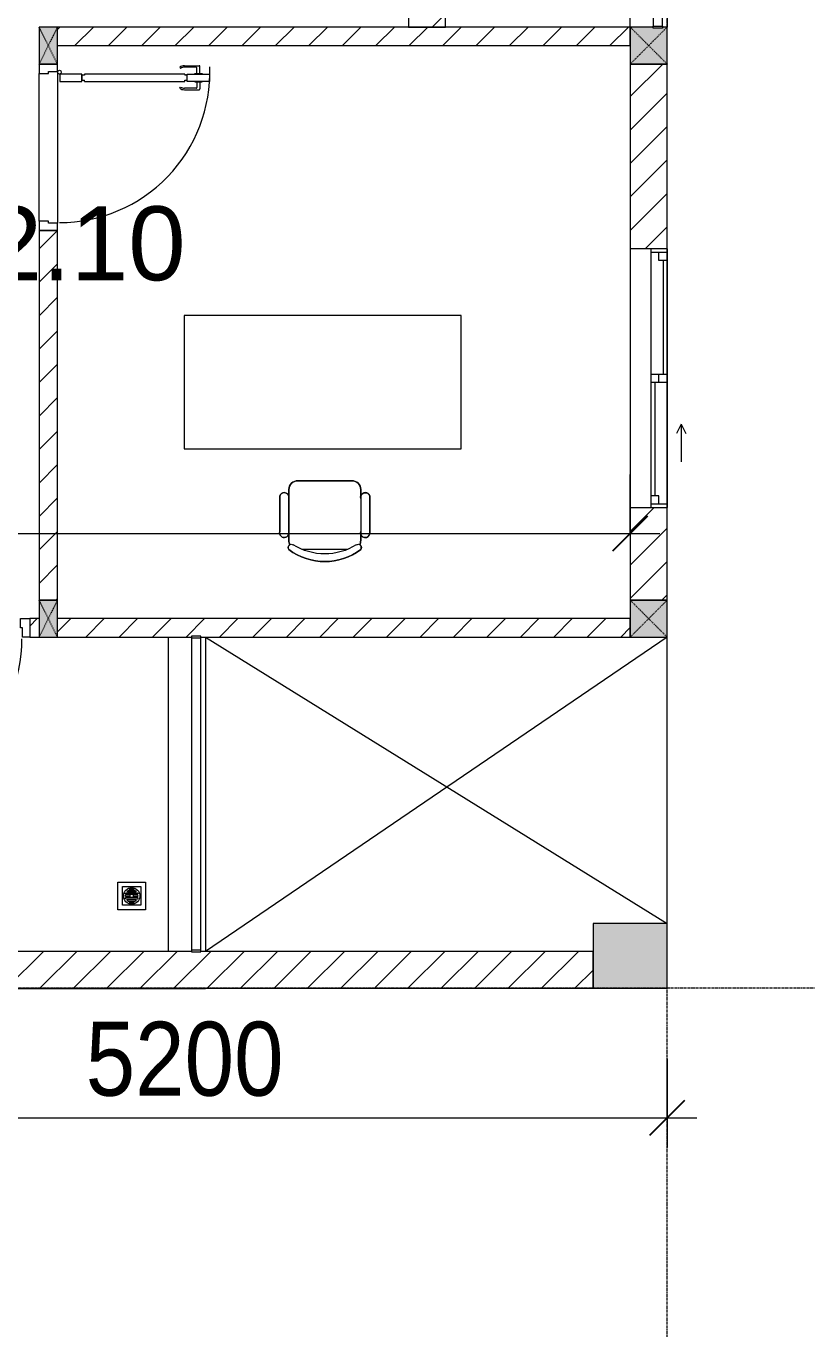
# Model space of a CAD drawing. Header units: millimetres. Extents: x 962 to 239635, y -15958 to 82755.
# Drawn here: x 185533 to 189760, y 15352 to 22442 of the extents above; entities that cross this region are included whole.
import ezdxf

# ---------------------------------------------------------------- set-up
doc = ezdxf.new("R2010")
doc.units = ezdxf.units.MM
doc.linetypes.add('Dash', pattern=[6, 3, -3])
doc.linetypes.add('Grid Line', pattern=[22.225, 12.7, -3.175, 3.175, -3.175])
for name, color, linetype, lineweight in [('0-1', 7, 'Continuous', 5), ('A-ANNO-DIMS', 211, 'Continuous', 9), ('A-ANNO-DIMS-160', 211, 'Continuous', 9), ('A-AREA-IDEN', 2, 'Continuous', 9), ('A-DETL-GENF-1', 9, 'Continuous', 9), ('A-DETL-THIN-1', 151, 'Continuous', 9), ('A-DOOR-1', 254, 'Continuous', 9), ('A-DOOR-2', 9, 'Continuous', 9), ('A-FLOR-1', 250, 'Continuous', 9), ('A-FLOR-2', 9, 'Continuous', 9), ('A-FLOR-HRAL', 11, 'Continuous', 9), ('A-FLOR-HRAL-1', 254, 'Continuous', 9), ('A-FLOR-HRAL-2', 9, 'Continuous', 9), ('A-GLAZ', 151, 'Continuous', 9), ('A-WALL', 113, 'Continuous', 9), ('A-WALL-1', 253, 'Continuous', 18), ('A-WALL-2', 9, 'Continuous', 9), ('A-WALL-3', 113, 'Continuous', 18), ('A-WALL-PATT-1', 10, 'Continuous', 9), ('A-WALL-PATT-2', 111, 'Continuous', 9), ('G-IMPT', 8, 'Continuous', 9), ('I-FURN', 30, 'Continuous', 9), ('I-FURN-1', 254, 'Continuous', 9), ('M-EQPM', 50, 'Continuous', 9), ('S-COLS', 52, 'Continuous', 9), ('S-COLS-1', 52, 'Continuous', 5), ('S-COLS-2', 7, 'Continuous', 18), ('S-COLS-3', 254, 'Continuous', 9), ('S-COLS-4', 253, 'Continuous', 18), ('S-COLS-5', 52, 'Dash', 9), ('S-COLS-6', 52, 'Continuous', 18), ('S-COLS-HDLN', 52, 'Dash', 9), ('S-COLS-HDLN-1', 9, 'Dash', 9), ('S-GRID-1', 1, 'Grid Line', 9)]:
    doc.layers.add(name, color=color, linetype=linetype, lineweight=lineweight)
doc.styles.add('Arial_11', font='arial_0.ttf', dxfattribs={"height": 400})
doc.styles.add('UTM Avo', font='UTM Avo.ttf', dxfattribs={"width": 0.9, "height": 400})
doc.dimstyles.new('1_Dim_chi_tiet_2_5', dxfattribs={"dimscale": 304.8, "dimtxt": 399.720379, "dimasz": 0.629921, "dimexe": 0.524934, "dimexo": 0.0625, "dimgap": 0.052493, "dimtad": 1, "dimdec": 0, "dimrnd": 5, "dimzin": 0, "dimdsep": 46, "dimtxsty": 'UTM Avo', "dimblk1": 'OBLIQUE', "dimblk2": 'OBLIQUE', "dimsah": 1, "dimcen": 0.09, "dimdle": 0.524934, "dimazin": 0, "dimtfac": 1, "dimtdec": 4, "dimtix": 1, "dimtmove": 0, "dimatfit": 3, "dimfxl": 1.049869, "dimfxlon": 1, "dimtvp": 1, "dimtolj": 1, "dimtzin": 0, "dimarcsym": 2})
doc.dimstyles.new('1_Dim_chi_tiet_2_5_1', dxfattribs={"dimscale": 304.8, "dimtxt": 399.720379, "dimasz": 0.629921, "dimexe": 0.524934, "dimexo": 0.0625, "dimgap": 0.052493, "dimtad": 1, "dimdec": 0, "dimrnd": 5, "dimzin": 0, "dimdsep": 46, "dimtxsty": 'UTM Avo', "dimblk1": 'OBLIQUE', "dimblk2": 'OBLIQUE', "dimsah": 1, "dimcen": 0.09, "dimdle": 0.524934, "dimazin": 0, "dimtfac": 1, "dimtdec": 4, "dimtix": 1, "dimtmove": 0, "dimatfit": 3, "dimfxl": 1.049869, "dimfxlon": 1, "dimtvp": 1, "dimtolj": 1, "dimtzin": 0, "dimarcsym": 2})
pattern_1 = [(45, (0, 0), (-90.50967, 90.50967), [])]
pattern_2 = [(45, (61750.9, 0), (-90.50967, 90.50967), [])]

# ---------------------------------------------------------------- blocks, each defined once
blk = doc.blocks.new('NCV_TKTC_KET CAU_rvt-1-TKCS_MB TẦNG 2')
at = {"layer": 'S-COLS-1'}
blk.add_hatch(color=256, dxfattribs=at).paths.add_polyline_path([(127252.6, 17236.9), (127252.6, 17586.9), (126852.6, 17586.9), (126852.6, 17236.9)])
at = {"layer": 'A-FLOR-1'}
blk.add_line((122752.4, 17235.3), (124752.5, 17235.3), dxfattribs=at)
at = {"layer": 'S-COLS-2'}
for p, q in [((127252.6, 17586.9), (126852.6, 17586.9)), ((126852.6, 17586.9), (126852.6, 17236.9)), ((127252.6, 17236.9), (127252.6, 17586.9)), ((126852.6, 17236.9), (127252.6, 17236.9))]:
    blk.add_line(p, q, dxfattribs=at)
blk = doc.blocks.new('DOOR_CW_01 CANH MO-PANEL KINH - DIW_01-900x2200-CỬA GỖ VÂN LAMINATE-553393-TKCS_MB TẦNG 2')
at = {"layer": 'A-DETL-GENF-1'}
for p, q in [((-397, 872), (-357, 872)), ((-397, 752), (-397, 872)), ((-357, 872), (-357, 752)), ((-442, 737), (-442, 816.5)), ((-399, 820.5), (-438, 820.5)), ((-434, 799.5), (-434, 737)), ((-399, 803.5), (-430, 803.5)), ((-399, 831.8), (-397, 831.8)), ((-399, 792.2), (-399, 831.8)), ((-397, 792.2), (-399, 792.2)), ((-397, 792.2), (-397, 831.8)), ((-357, 792.2), (-357, 831.8)), ((-355, 831.8), (-357, 831.8)), ((-357, 792.2), (-355, 792.2)), ((-355, 792.2), (-355, 831.8)), ((-355, 820.5), (-316, 820.5)), ((-355, 803.5), (-324, 803.5)), ((-320, 799.5), (-320, 737)), ((-312, 737), (-312, 816.5)), ((-433.9, 711.2), (-427.3, 715.8)), ((-357, 752), (-397, 752)), ((-397, 738), (-391, 738)), ((-397, 738), (-397, 196)), ((-363, 752), (-391, 752)), ((-391, 752), (-391, 738)), ((-363, 738), (-363, 752)), ((-357, 738), (-363, 738)), ((-357, 196), (-357, 738)), ((-320.1, 711.2), (-326.7, 715.8)), ((-397, 196), (-391, 196)), ((-357, 182), (-397, 182)), ((-397, 182), (-397, 62)), ((-391, 196), (-391, 182)), ((-391, 182), (-363, 182)), ((-357, 196), (-363, 196)), ((-363, 182), (-363, 196)), ((-357, 62), (-357, 182)), ((-397, 62), (-357, 62))]:
    blk.add_line(p, q, dxfattribs=at)
blk.add_circle((-407, 60), 10, dxfattribs=at)
for centre, radius, start, end in [((-407, 60), 814, 360, 92), ((-438, 816.5), 4, 90, 180), ((-430, 799.5), 4, 90, 180), ((-324, 799.5), 4, 360, 90), ((-316, 816.5), 4, 0, 90), ((-397, 737), 45, 180, 215), ((-397, 737), 37, 180, 215), ((-357, 737), 37, 325, 0), ((-357, 737), 45, 325, 0)]:
    blk.add_arc(centre, radius, start, end, dxfattribs=at)
at = {"layer": 'A-DOOR-2'}
for p, q in [((-410, 50), (-450, 50)), ((-450, 50), (-450, -50)), ((-410, 0), (-410, 50)), ((-400, 0), (-410, 0)), ((-407, 50), (-382, 50)), ((-400, -50), (-400, 0)), ((410, 0), (400, 0)), ((400, 0), (400, -50)), ((450, 50), (410, 50)), ((410, 50), (410, 0)), ((450, -50), (450, 50)), ((-450, -50), (-400, -50)), ((400, -50), (450, -50))]:
    blk.add_line(p, q, dxfattribs=at)
blk = doc.blocks.new('BAN LV A - BAN LV A_dwg_ban hoc2-348006-TKCS_MB TẦNG 2')
at = {"layer": 'I-FURN'}
for p, q in [((145.8, 437.4), (-145.8, 437.4)), ((-194.4, 388.8), (-194.4, 113.4)), ((194.4, 113.4), (194.4, 388.8)), ((-243, 354.4), (-243, 162)), ((194.4, 351.4), (194.4, 150.8)), ((243.7, 162), (243.7, 354.4)), ((-120.5, 64.8), (120.5, 64.8))]:
    blk.add_line(p, q, dxfattribs=at)
at = {"layer": 'I-FURN', "flags": 128}
blk.add_lwpolyline([(-737.8, 610.5), (-737.8, 1330.5), (-154.9, 1330.5), (762.2, 1330.5), (762.2, 610.5)], close=True, dxfattribs=at)
at = {"layer": 'I-FURN'}
for centre, radius, start, end in [((-145.8, 388.8), 48.6, 90, 180), ((145.8, 388.8), 48.6, 360, 90), ((-218.7, 347.3), 25.3, 343.7398, 163.7398), ((219.4, 347.3), 25.3, 16.2602, 170.70537), ((-218.7, 154.9), 25.3, 163.7398, 16.2602), ((219.4, 154.9), 25.3, 189.29463, 16.2602), ((-180.2, 75.4), 17.8, 57.97259, 216.69006), ((-145.8, 113.4), 48.6, 180, 207.58444), ((0, 359.3), 318.2, 237.57575, 302.42425), ((180.2, 75.4), 17.8, 323.30994, 122.02741), ((145.8, 113.4), 48.6, 332.41556, 0), ((0, 324), 324, 233.1301, 306.8699)]:
    blk.add_arc(centre, radius, start, end, dxfattribs=at)
blk = doc.blocks.new('BAN LV A - BAN LV A_dwg-348005-TKCS_MB TẦNG 2')
at = {"extrusion": (0, 0, -1), "zscale": -1, "rotation": 180}
blk.add_blockref('BAN LV A - BAN LV A_dwg_ban hoc2-348006-TKCS_MB TẦNG 2', (-729, 1383.7), dxfattribs=at)
blk = doc.blocks.new('BAN LV A - BAN LV A-348231-TKCS_MB TẦNG 2')
at = {"layer": 'I-FURN-1'}
for p, q in [((486, 1221.7), (486, 1029.3)), ((534.6, 1270.3), (534.6, 1235.9)), ((923.4, 1232.9), (923.4, 1270.3)), ((972.7, 1029.3), (972.7, 1221.7)), ((534.6, 1029.3), (534.6, 994.9)), ((923.4, 994.9), (923.4, 1032.3)), ((583.2, 946.3), (874.8, 946.3)), ((1491.2, 773.2), (-8.8, 773.2)), ((-8.8, 773.2), (-8.8, 53.2)), ((1491.2, 53.2), (1491.2, 773.2)), ((-8.8, 53.2), (1491.2, 53.2))]:
    blk.add_line(p, q, dxfattribs=at)
for centre, radius, start, end in [((729, 1059.7), 324, 53.1301, 126.8699), ((548.9, 1308.3), 17.8, 143.30994, 240.59603), ((583.2, 1270.3), 48.6, 152.41556, 180), ((909.2, 1308.3), 17.8, 299.40397, 36.69006), ((874.8, 1270.3), 48.6, 360, 27.58444), ((510.3, 1228.8), 25.3, 16.2602, 196.2602), ((948.4, 1228.8), 25.3, 343.7398, 170.70537), ((510.3, 1036.4), 25.3, 196.2602, 343.7398), ((583.2, 994.9), 48.6, 180, 270), ((874.8, 994.9), 48.6, 270, 360), ((948.4, 1036.4), 25.3, 189.29463, 343.7398)]:
    blk.add_arc(centre, radius, start, end, dxfattribs=at)
blk.add_blockref('BAN LV A - BAN LV A_dwg-348005-TKCS_MB TẦNG 2', (0, 0))
blk = doc.blocks.new('Railing - 50 x 10mm-901205-TKCS_MB TẦNG 2')
at = {"layer": 'A-FLOR-HRAL-2'}
for p, q in [((25, 5), (-25, 5)), ((-25, 5), (-25, -5)), ((25, -5), (25, 5)), ((-25, -5), (25, -5))]:
    blk.add_line(p, q, dxfattribs=at)
blk = doc.blocks.new('Railing - Railing-884738-TKCS_MB TẦNG 2')
at = {"layer": 'A-FLOR-HRAL-2'}
for p, q in [((101769.1, 9871.7), (101769.1, 8182.9)), ((101819.1, 8182.9), (101819.1, 9871.7))]:
    blk.add_line(p, q, dxfattribs=at)
at = {"rotation": 180}
for p in [(101794.1, 9876.7), (101794.1, 8177.9)]:
    blk.add_blockref('Railing - 50 x 10mm-901205-TKCS_MB TẦNG 2', p, dxfattribs=at)
blk = doc.blocks.new('G1_SOF - BO TRU - 100x200-745959-TKCS_MB TẦNG 2')
at = {"layer": 'S-COLS'}
blk.add_hatch(color=256, dxfattribs=at).paths.add_polyline_path([(-50, 100), (-50, -100), (50, -100), (50, 100)])
at = {"layer": 'S-COLS-4'}
for p, q in [((50, 100), (-50, 100)), ((-50, 100), (-50, -100)), ((50, -100), (50, 100)), ((-50, -100), (50, -100))]:
    blk.add_line(p, q, dxfattribs=at)
at = {"layer": 'S-COLS-HDLN-1'}
for p, q in [((50, 100), (-50, -100)), ((-50, 100), (50, -100))]:
    blk.add_line(p, q, dxfattribs=at)
blk = doc.blocks.new('DOOR_CW_01 CANH MO-PANEL KINH - DIG_01-900x2200-CỬA NHÔM KÍNH-901215-TKCS_MB TẦNG 2')
at = {"layer": 'A-DETL-GENF-1'}
for p, q in [((-397, -182), (-397, -62)), ((-397, -62), (-357, -62)), ((-357, -62), (-357, -182)), ((-357, -182), (-397, -182)), ((-397, -196), (-391, -196)), ((-397, -738), (-397, -196)), ((-391, -196), (-391, -182)), ((-391, -182), (-363, -182)), ((-363, -182), (-363, -196)), ((-357, -196), (-363, -196)), ((-357, -196), (-357, -738)), ((-442, -737), (-442, -816.5)), ((-434, -799.5), (-434, -737)), ((-433.9, -711.2), (-427.3, -715.8)), ((-397, -738), (-391, -738)), ((-357, -752), (-397, -752)), ((-397, -752), (-397, -872)), ((-391, -752), (-391, -738)), ((-363, -752), (-391, -752)), ((-357, -738), (-363, -738)), ((-363, -738), (-363, -752)), ((-357, -872), (-357, -752)), ((-320.1, -711.2), (-326.7, -715.8)), ((-320, -799.5), (-320, -737)), ((-312, -737), (-312, -816.5)), ((-399, -820.5), (-438, -820.5)), ((-399, -803.5), (-430, -803.5)), ((-399, -792.2), (-399, -831.8)), ((-397, -792.2), (-399, -792.2)), ((-399, -831.8), (-397, -831.8)), ((-397, -792.2), (-397, -831.8)), ((-357, -792.2), (-357, -831.8)), ((-357, -792.2), (-355, -792.2)), ((-355, -831.8), (-357, -831.8)), ((-355, -792.2), (-355, -831.8)), ((-355, -803.5), (-324, -803.5)), ((-355, -820.5), (-316, -820.5)), ((-397, -872), (-357, -872))]:
    blk.add_line(p, q, dxfattribs=at)
blk.add_circle((-407, -60), 10, dxfattribs=at)
for centre, radius, start, end in [((-407, -60), 814, 268, 0), ((-397, -737), 45, 145, 180), ((-397, -737), 37, 145, 180), ((-357, -737), 37, 0, 35), ((-357, -737), 45, 360, 35), ((-438, -816.5), 4, 180, 270), ((-430, -799.5), 4, 180, 270), ((-324, -799.5), 4, 270, 0), ((-316, -816.5), 4, 270, 0)]:
    blk.add_arc(centre, radius, start, end, dxfattribs=at)
at = {"layer": 'A-DOOR-2'}
for p, q in [((-450, -50), (-450, 50)), ((-450, 50), (-400, 50)), ((-400, 50), (-400, 0)), ((400, 0), (400, 50)), ((400, 50), (450, 50)), ((450, 50), (450, -50)), ((-410, -50), (-450, -50)), ((-410, 0), (-410, -50)), ((-400, 0), (-410, 0)), ((-407, -50), (-382, -50)), ((410, 0), (400, 0)), ((410, -50), (410, 0)), ((450, -50), (410, -50))]:
    blk.add_line(p, q, dxfattribs=at)
blk = doc.blocks.new('NCV_TKTC_TANG 2_rvt-1-TKCS_MB TẦNG 2')
at = {"layer": 'A-WALL-PATT-1'}
h = blk.add_hatch(dxfattribs=at)
h.set_pattern_fill('FP_1', color=256, style=0, pattern_type=2)
h.set_pattern_definition(pattern_1)
h.paths.add_polyline_path([(127052.6, 22336.9), (127052.6, 22436.9), (123952.6, 22436.9), (123952.6, 22336.9), (125433.8, 22336.9)])
h = blk.add_hatch(dxfattribs=at)
h.set_pattern_fill('FP_1', color=256, style=0, pattern_type=2)
h.set_pattern_definition(pattern_1)
h.paths.add_polyline_path([(123952.6, 19337.4), (123952.6, 21336.5), (123852.6, 21336.5), (123852.6, 19337.4)])
h = blk.add_hatch(dxfattribs=at)
h.set_pattern_fill('FP_1', color=256, style=0, pattern_type=2)
h.set_pattern_definition(pattern_1)
h.paths.add_polyline_path([(123852.6, 19136.9), (123852.6, 19236.9), (123802.6, 19236.9), (123802.6, 19136.9), (123821.7, 19136.9)])
h.paths.add_polyline_path([(122902.6, 19136.9), (122902.6, 19236.9), (122852.6, 19236.9), (122852.6, 19136.9)])
h = blk.add_hatch(dxfattribs=at)
h.set_pattern_fill('FP_1', color=256, style=0, pattern_type=2)
h.set_pattern_definition(pattern_1)
h.paths.add_polyline_path([(127052.6, 19136.9), (127052.6, 19236.9), (123952.6, 19236.9), (123952.6, 19136.9), (124677.6, 19136.9), (124677.6, 19142.4), (124727.6, 19142.4), (124727.6, 19136.9), (125433.8, 19136.9)])
at = {"layer": 'A-FLOR-2'}
for p, q in [((123952.6, 22196.5), (123952.6, 21376.5)), ((123852.6, 21386.5), (123852.6, 22186.5))]:
    blk.add_line(p, q, dxfattribs=at)
at = {"layer": 'A-WALL-1'}
for p, q in [((127052.6, 22436.9), (123952.6, 22436.9)), ((127052.6, 22336.9), (127052.6, 22436.9)), ((123952.6, 22336.9), (127052.6, 22336.9)), ((123852.6, 22236.5), (123952.6, 22236.5)), ((123952.6, 21336.5), (123852.6, 21336.5)), ((123852.6, 21336.5), (123852.6, 19337.4)), ((123952.6, 19337.4), (123952.6, 21336.5)), ((123852.6, 19337.4), (123952.6, 19337.4)), ((123852.6, 19236.9), (123802.6, 19236.9)), ((123802.6, 19236.9), (123802.6, 19136.9)), ((127052.6, 19236.9), (123952.6, 19236.9)), ((127052.6, 19136.9), (127052.6, 19236.9)), ((123802.6, 19136.9), (123852.6, 19136.9)), ((123952.6, 19136.9), (124677.6, 19136.9)), ((124727.6, 19136.9), (127052.6, 19136.9))]:
    blk.add_line(p, q, dxfattribs=at)
at = {"layer": 'A-WALL-2'}
for p, q in [((123952.6, 22196.5), (123952.6, 21376.5)), ((123852.6, 21386.5), (123852.6, 22186.5)), ((124552.6, 17436.9), (124552.6, 19136.9)), ((124752.6, 19136.9), (124752.6, 17436.9))]:
    blk.add_line(p, q, dxfattribs=at)
at = {"layer": 'A-DOOR-1', "rotation": 269.9999999999996}
blk.add_blockref('DOOR_CW_01 CANH MO-PANEL KINH - DIW_01-900x2200-CỬA GỖ VÂN LAMINATE-553393-TKCS_MB TẦNG 2', (123902.6, 21786.5), dxfattribs=at)
at = {"layer": 'A-DOOR-1'}
blk.add_blockref('DOOR_CW_01 CANH MO-PANEL KINH - DIG_01-900x2200-CỬA NHÔM KÍNH-901215-TKCS_MB TẦNG 2', (123352.6, 19186.9), dxfattribs=at)
at = {"layer": 'A-FLOR-HRAL-1'}
blk.add_blockref('Railing - Railing-884738-TKCS_MB TẦNG 2', (22908.5, 9260.7), dxfattribs=at)
at = {"layer": 'I-FURN-1', "rotation": 180}
blk.add_blockref('BAN LV A - BAN LV A-348231-TKCS_MB TẦNG 2', (126128.2, 20929.7), dxfattribs=at)
at = {"layer": 'S-COLS-3', "rotation": 180}
for p in [(123902.6, 22336.9), (123902.6, 19236.9)]:
    blk.add_blockref('G1_SOF - BO TRU - 100x200-745959-TKCS_MB TẦNG 2', p, dxfattribs=at)
blk = doc.blocks.new('1_FAMILY RVT - W01-WxH 1400x1400xmm-389822-TKCS_MB TẦNG 2')
at = {"layer": 'A-GLAZ'}
for p, q in [((248.4, 172.39), (299.2, 197.79)), ((248.4, 172.39), (299.2, 146.99)), ((248.4, 172.39), (451.6, 172.39)), ((-700, 96.19), (-700, -103.81)), ((700, 96.19), (-700, 96.19)), ((-700, 96.19), (-636.5, 96.19)), ((-680.95, 96.19), (-680.95, 7.29)), ((-636.5, 96.19), (-22.225, 96.19)), ((-636.5, 96.19), (-636.5, 51.74)), ((-636.5, 73.965), (-22.225, 73.965)), ((-22.225, 7.29), (-22.225, 96.19)), ((-22.225, 96.19), (22.225, 96.19)), ((22.225, 96.19), (680.95, 96.19)), ((22.225, 96.19), (22.225, 7.29)), ((680.95, 96.19), (700, 96.19)), ((680.95, 96.19), (680.95, 7.29)), ((700, -103.81), (700, 96.19)), ((-700, 7.29), (-680.95, 7.29)), ((-636.5, 51.74), (-680.95, 51.74)), ((-680.95, 7.29), (-22.225, 7.29)), ((22.225, 51.74), (-22.225, 51.74)), ((-22.225, 7.29), (22.225, 7.29)), ((22.225, 29.515), (636.5, 29.515)), ((22.225, 7.29), (636.5, 7.29)), ((636.5, 51.74), (636.5, 7.29)), ((680.95, 51.74), (636.5, 51.74)), ((636.5, 7.29), (700, 7.29)), ((-700, -103.81), (700, -103.81))]:
    blk.add_line(p, q, dxfattribs=at)
blk = doc.blocks.new('TKTC_XREF_251221_MB TANG 2-7 - TKTC_XREF_260130_MB TANG 2-5_dwg_THU NUOC - THU NUOC-444531-TKCS_MB TẦNG 1-4746810-TKCS_MB TẦNG 2')
at = {"layer": 'G-IMPT'}
for p, q in [((-23.3, 10.8), (40.9, 10.8)), ((40.9, 4.8), (-23.3, 4.8)), ((-11, 23.3), (28.5, 23.3)), ((28.5, 17.3), (-11, 17.3)), ((-1.1, 35.6), (18.5, 35.6)), ((18.5, 29.6), (-1.1, 29.6)), ((-23.3, -13.6), (40.9, -13.6)), ((40.9, -19.6), (-23.3, -19.6)), ((-11, -26.1), (28.5, -26.1)), ((28.5, -32.1), (-11, -32.1)), ((-1.1, -38.5), (18.5, -38.5)), ((18.5, -44.5), (-1.1, -44.5))]:
    blk.add_line(p, q, dxfattribs=at)
at = {"layer": 'G-IMPT', "flags": 128}
for points in [[(83.7, -79.4), (83.7, 70.6), (-66.3, 70.6), (-66.3, -79.4)], [(58.7, -54.4), (58.7, 45.6), (-41.3, 45.6), (-41.3, -54.4)]]:
    blk.add_lwpolyline(points, close=True, dxfattribs=at)
for points in [[(-23.3, -1.2), (0.7, -1.2), (0.7, -7.2), (-23.3, -7.2)], [(40.9, -7.2), (16.7, -7.2), (16.7, -1.2), (40.9, -1.2)]]:
    blk.add_lwpolyline(points, dxfattribs=at)
at = {"layer": 'G-IMPT'}
for centre, radius, start, end in [((8.7, -4.4), 45, 360, 180), ((8.7, -4.4), 45, 360, 180), ((-23.3, 7.8), 3, 90, 270), ((-11, 20.3), 3, 90, 270), ((-1.1, 32.6), 3, 90, 270), ((18.5, 32.6), 3, 270, 90), ((28.5, 20.3), 3, 270, 90), ((40.9, 7.8), 3, 270, 90), ((8.7, -4.4), 45, 180, 360), ((8.7, -4.4), 45, 180, 360), ((-23.3, -4.2), 3, 90, 270), ((-23.3, -16.6), 3, 90, 270), ((-11, -29.1), 3, 90, 270), ((-1.1, -41.5), 3, 90, 270), ((18.5, -41.5), 3, 270, 90), ((28.5, -29.1), 3, 270, 90), ((40.9, -4.2), 3, 270, 90), ((40.9, -16.6), 3, 270, 90)]:
    blk.add_arc(centre, radius, start, end, dxfattribs=at)
blk = doc.blocks.new('TKTC_XREF_251221_MB TANG 2-7 - TKTC_XREF_251221_MB TANG 2-7-2039446-TKCS_MB TẦNG 2')
at = {"layer": 'M-EQPM'}
blk.add_line((93600, 350), (93600, 1900), dxfattribs=at)
at = {"extrusion": (0, 0, -1), "zscale": -1}
blk.add_blockref('TKTC_XREF_251221_MB TANG 2-7 - TKTC_XREF_260130_MB TANG 2-5_dwg_THU NUOC - THU NUOC-444531-TKCS_MB TẦNG 1-4746810-TKCS_MB TẦNG 2', (-90709.7, 504.4), dxfattribs=at)
blk = doc.blocks.new('Railing - 50 x 10mm-1251311-TKCS_MB TẦNG 2')
at = {"layer": 'A-FLOR-HRAL'}
for p, q in [((25, 5), (-25, 5)), ((-25, 5), (-25, -5)), ((25, -5), (25, 5)), ((-25, -5), (25, -5))]:
    blk.add_line(p, q, dxfattribs=at)
blk = doc.blocks.new('Railing - Railing-3231502-TKCS_MB TẦNG 2')
at = {"layer": 'A-FLOR-HRAL'}
for p, q in [((127177.6, 25356.9), (127177.6, 22442.4)), ((127227.6, 22442.4), (127227.6, 25356.9))]:
    blk.add_line(p, q, dxfattribs=at)
at = {"extrusion": (0, 0, -1), "zscale": -1}
for p in [(-127202.6, 25361.9), (-127202.6, 22437.4)]:
    blk.add_blockref('Railing - 50 x 10mm-1251311-TKCS_MB TẦNG 2', p, dxfattribs=at)
blk = doc.blocks.new('G1_SOF - BO TRU - 200x200-3052401-TKCS_MB TẦNG 2')
at = {"layer": 'S-COLS-HDLN'}
for p, q in [((-100, -100), (100, 100)), ((100, -100), (-100, 100))]:
    blk.add_line(p, q, dxfattribs=at)
blk = doc.blocks.new('DIMBLOCK55-TKCS_MB TẦNG 2')
at = {"layer": 'A-ANNO-DIMS-160'}
for p, q in [((183803.5, 16856.3), (183803.5, 16376.3)), ((183803.5, 16536.3), (183803.5, 16856.3)), ((189003.5, 16856.3), (189003.5, 16376.3)), ((189003.5, 16536.3), (189003.5, 16856.3)), ((183803.5, 16536.3), (189163.5, 16536.3))]:
    blk.add_line(p, q, dxfattribs=at)
at = {"layer": 'A-ANNO-DIMS-160', "lineweight": 25}
for p, q in [((183803.5, 16536.3), (183899.5, 16632.3)), ((189003.5, 16536.3), (189099.5, 16632.3)), ((183803.5, 16536.3), (183707.5, 16440.3)), ((189003.5, 16536.3), (188907.5, 16440.3))]:
    blk.add_line(p, q, dxfattribs=at)
at = {"layer": 'A-ANNO-DIMS-160', "color": 0, "insert": (185855.7, 17056), "char_height": 400, "width": 1314.636, "attachment_point": 1, "line_spacing_factor": 1.110334, "style": 'UTM Avo'}
blk.add_mtext('5200', dxfattribs=at)
blk = doc.blocks.new('_Oblique')
at = {"color": 0, "linetype": 'ByBlock', "lineweight": -2}
blk.add_line((-0.5, -0.5), (0.5, 0.5), dxfattribs=at)
blk = doc.blocks.new('DIMBLOCK361-TKCS_MB TẦNG 2')
at = {"layer": 'A-ANNO-DIMS-160'}
for p, q in [((180453.5, 20017.2), (180453.5, 19537.2)), ((180453.5, 19697.2), (180453.5, 20017.2)), ((188803.5, 20017.2), (188803.5, 19537.2)), ((188803.5, 19697.2), (188803.5, 20017.2)), ((180293.5, 19697.2), (188963.5, 19697.2))]:
    blk.add_line(p, q, dxfattribs=at)
at = {"layer": 'A-ANNO-DIMS-160', "lineweight": 25}
for p, q in [((180453.5, 19697.2), (180549.5, 19793.2)), ((188803.5, 19697.2), (188899.5, 19793.2)), ((180453.5, 19697.2), (180357.5, 19601.2)), ((188803.5, 19697.2), (188707.5, 19601.2))]:
    blk.add_line(p, q, dxfattribs=at)
at = {"layer": 'A-ANNO-DIMS-160', "color": 0, "insert": (184080.7, 20216.8), "char_height": 400, "width": 1314.636, "attachment_point": 1, "line_spacing_factor": 1.110334, "style": 'UTM Avo'}
blk.add_mtext('8350', dxfattribs=at)

msp = doc.modelspace()

# ---------------------------------------------------------------- hatches: boundary and pattern name
at = {"layer": 'A-WALL-PATT-2'}
h = msp.add_hatch(dxfattribs=at)
h.set_pattern_fill('FP_1', color=256, style=0, pattern_type=2)
h.set_pattern_definition(pattern_2)
h.paths.add_polyline_path([(187603.5, 22436.9), (187803.5, 22436.9), (187803.5, 22612.4), (187603.5, 22612.4)])
h.paths.add_polyline_path([(187603.5, 25112.4), (187803.5, 25112.4), (187803.5, 25436.9), (187603.5, 25436.9)])
h = msp.add_hatch(dxfattribs=at)
h.set_pattern_fill('FP_1', color=256, style=0, pattern_type=2)
h.set_pattern_definition(pattern_2)
h.paths.add_polyline_path([(188803.5, 19336.9), (189003.5, 19336.9), (189003.5, 19837.4), (188803.5, 19837.4), (188803.5, 19384.6)])
h.paths.add_polyline_path([(189003.5, 21237.4), (189003.5, 22237.4), (188803.5, 22237.4), (188803.5, 21237.4)])
h = msp.add_hatch(dxfattribs=at)
h.set_pattern_fill('FP_1', color=256, style=0, pattern_type=2)
h.set_pattern_definition(pattern_2)
h.paths.add_polyline_path([(187184.7, 17236.9), (188603.5, 17236.9), (188603.5, 17436.9), (186478.5, 17436.9), (186478.5, 17433.6), (186428.5, 17433.6), (186428.5, 17436.9), (184703.5, 17436.9), (184703.5, 17236.9)])
at = {"layer": 'S-COLS-1'}
for points in [[(188978.5, 22237.4), (189003.5, 22237.4), (189003.5, 22437.4), (188978.5, 22437.4), (188978.5, 22432.4), (188928.5, 22432.4), (188928.5, 22437.4), (188803.5, 22437.4), (188803.5, 22237.4), (188928.5, 22237.4)], [(189003.5, 19136.9), (189003.5, 19336.9), (188803.5, 19336.9), (188803.5, 19136.9)]]:
    msp.add_hatch(color=256, dxfattribs=at).paths.add_polyline_path(points)

# ---------------------------------------------------------------- linework, layer by layer
at = {"layer": 'A-DETL-THIN-1'}
for p, q in [((189003.5, 19136.9), (186503.5, 17436.9)), ((186503.5, 19136.9), (189003.5, 17586.9))]:
    msp.add_line(p, q, dxfattribs=at)
at = {"layer": 'A-WALL'}
for p, q in [((188803.5, 22437.4), (188803.5, 25361.9)), ((189003.5, 25361.9), (189003.5, 22437.4)), ((189003.5, 22237.4), (188803.5, 22237.4)), ((188803.5, 19336.9), (189003.5, 19336.9))]:
    msp.add_line(p, q, dxfattribs=at)
at = {"layer": 'A-WALL-3'}
for p, q in [((187603.5, 22612.4), (187603.5, 22436.9)), ((187803.5, 22436.9), (187803.5, 22612.4)), ((187603.5, 22436.9), (187803.5, 22436.9)), ((188803.5, 22237.4), (188803.5, 21237.4)), ((189003.5, 21237.4), (189003.5, 22237.4)), ((188803.5, 19837.4), (188803.5, 19336.9)), ((189003.5, 19336.9), (189003.5, 19837.4)), ((186428.5, 17436.9), (184703.5, 17436.9)), ((188603.5, 17436.9), (186478.5, 17436.9)), ((188603.5, 17236.9), (188603.5, 17436.9)), ((184703.5, 17236.9), (188603.5, 17236.9))]:
    msp.add_line(p, q, dxfattribs=at)
at = {"layer": 'S-COLS'}
for p, q in [((188803.5, 22237.4), (189003.5, 22237.4)), ((189003.5, 19336.9), (188803.5, 19336.9))]:
    msp.add_line(p, q, dxfattribs=at)
at = {"layer": 'S-COLS-6'}
for p, q in [((188928.5, 22437.4), (188803.5, 22437.4)), ((188803.5, 22437.4), (188803.5, 22237.4)), ((189003.5, 22437.4), (188978.5, 22437.4)), ((189003.5, 22237.4), (189003.5, 22437.4)), ((188803.5, 19336.9), (188803.5, 19136.9)), ((189003.5, 19136.9), (189003.5, 19336.9)), ((188803.5, 19136.9), (189003.5, 19136.9))]:
    msp.add_line(p, q, dxfattribs=at)
at = {"layer": 'S-GRID-1'}
for p, q in [((189003.5, 19351.6), (189003.5, 76542.3)), ((189003.5, 15351.6), (189003.5, 19351.6)), ((189415.6, 17236.9), (96253.4, 17236.9)), ((193415.6, 17236.9), (189415.6, 17236.9))]:
    msp.add_line(p, q, dxfattribs=at)

# ---------------------------------------------------------------- block references
at = {"layer": '0-1'}
for name in ['NCV_TKTC_KET CAU_rvt-1-TKCS_MB TẦNG 2', 'NCV_TKTC_TANG 2_rvt-1-TKCS_MB TẦNG 2']:
    msp.add_blockref(name, (61750.9, 0), dxfattribs=at)
at = {"layer": 'A-FLOR-HRAL'}
msp.add_blockref('Railing - Railing-3231502-TKCS_MB TẦNG 2', (61750.9, 0), dxfattribs=at)
at = {"layer": 'A-GLAZ', "rotation": 270}
msp.add_blockref('1_FAMILY RVT - W01-WxH 1400x1400xmm-389822-TKCS_MB TẦNG 2', (188907.3, 20537.4), dxfattribs=at)
at = {"layer": 'M-EQPM'}
msp.add_blockref('TKTC_XREF_251221_MB TANG 2-7 - TKTC_XREF_251221_MB TANG 2-7-2039446-TKCS_MB TẦNG 2', (95403.5, 17236.9), dxfattribs=at)
at = {"layer": 'S-COLS-5', "rotation": 180}
for p in [(188903.5, 22337.4), (188903.5, 19236.9)]:
    msp.add_blockref('G1_SOF - BO TRU - 200x200-3052401-TKCS_MB TẦNG 2', p, dxfattribs=at)

# ---------------------------------------------------------------- texts
at = {"layer": 'A-AREA-IDEN', "insert": (185278.2, 21061.9), "char_height": 400, "width": 2233.6, "attachment_point": 8, "line_spacing_factor": 0.936439, "style": 'Arial_11'}
msp.add_mtext('\\pt8,16,24,32,40,48,56,64,72,80,88,96,104,112,120,128,136,144,152,160,168,176,184,192,200,208,216,224,232,240,248,256;A3.02.10', dxfattribs=at)

# ---------------------------------------------------------------- dimensions: what is measured, and where the dimension line sits
at = {"layer": 'A-ANNO-DIMS'}
for base, p1, p2, dimstyle, override, picture, middle in [((188803.5, 19697.2), (180453.5, 20017.2), (188803.5, 20017.2), '1_Dim_chi_tiet_2_5_1', {"dimpost": '<>', "dimfxl": 8350}, 'DIMBLOCK361-TKCS_MB TẦNG 2', (184628.5, 19920.2)), ((189003.5, 16536.3), (183803.5, 16856.3), (189003.5, 16856.3), '1_Dim_chi_tiet_2_5', {"dimpost": '<>', "dimfxl": 5200}, 'DIMBLOCK55-TKCS_MB TẦNG 2', (186403.5, 16759.3))]:
    dim = msp.add_linear_dim(base=base, p1=p1, p2=p2, dimstyle=dimstyle, override=override, dxfattribs=at)
    dim.commit()
    dim.dimension.update_dxf_attribs({"geometry": picture, "text_midpoint": middle})

doc.saveas('drawing.dxf')
